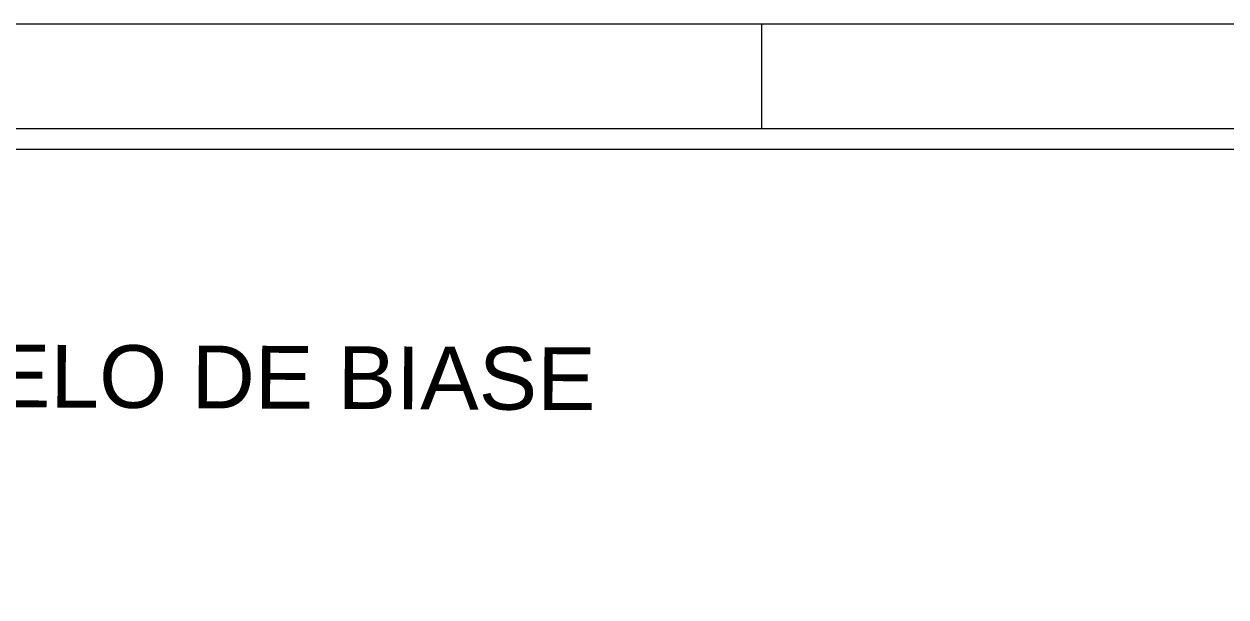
# Model space of a CAD drawing. Header units: millimetres. Extents: x 521 to 1055, y 261 to 520.
# Drawn here: x 540.3 to 551.8, y 427.12 to 432.6 of the extents above; entities that cross this region are included whole.
import ezdxf

# ---------------------------------------------------------------- set-up
doc = ezdxf.new("R2010")
doc.units = ezdxf.units.MM
doc.linetypes.add('CONTINU', pattern=[0])
doc.layers.add('0.1', color=8, linetype='Continuous', lineweight=13)
doc.layers.add('texto', color=1, linetype='Continuous')
doc.styles.add('ROBERTO', font='swissek.ttf')

# ---------------------------------------------------------------- blocks, each defined once
blk = doc.blocks.new('SUP')
at = {"layer": 'texto', "color": 8, "style": 'ROBERTO'}
blk.add_text('RUA PIETRÂNGELO DE BIASE', height=0.6, rotation=359.7248, dxfattribs=at).set_placement((225.194, 66.267))

msp = doc.modelspace()

# ---------------------------------------------------------------- linework, layer by layer
at = {"layer": '0.1', "color": 8}
msp.add_line((547.35941, 432.60294), (547.35941, 431.60294), dxfattribs=at)
for points in [[(646.97941, 432.60294), (520.77502, 432.60294), (520.77502, 348.60294), (646.97941, 348.60294)], [(523.27502, 349.60294), (523.27502, 431.60294), (645.97941, 431.60294), (645.97941, 349.60294)]]:
    msp.add_lwpolyline(points, close=True, dxfattribs=at)
msp.add_lwpolyline([(630.15941, 430.40294, 0.41421356), (629.15941, 431.40294), (524.47502, 431.40294, 0.41421356), (523.47502, 430.40294), (523.47502, 356.80294, 0.41421356), (524.47502, 355.80294), (629.15941, 355.80294, 0.41421356), (630.15941, 356.80294)], format="xyb", close=True, dxfattribs=at)

# ---------------------------------------------------------------- block references
at = {"layer": '0.1', "color": 8, "linetype": 'CONTINU', "lineweight": -2}
msp.add_blockref('SUP', (308.51399, 362.69961), dxfattribs=at)

doc.saveas('drawing.dxf')
